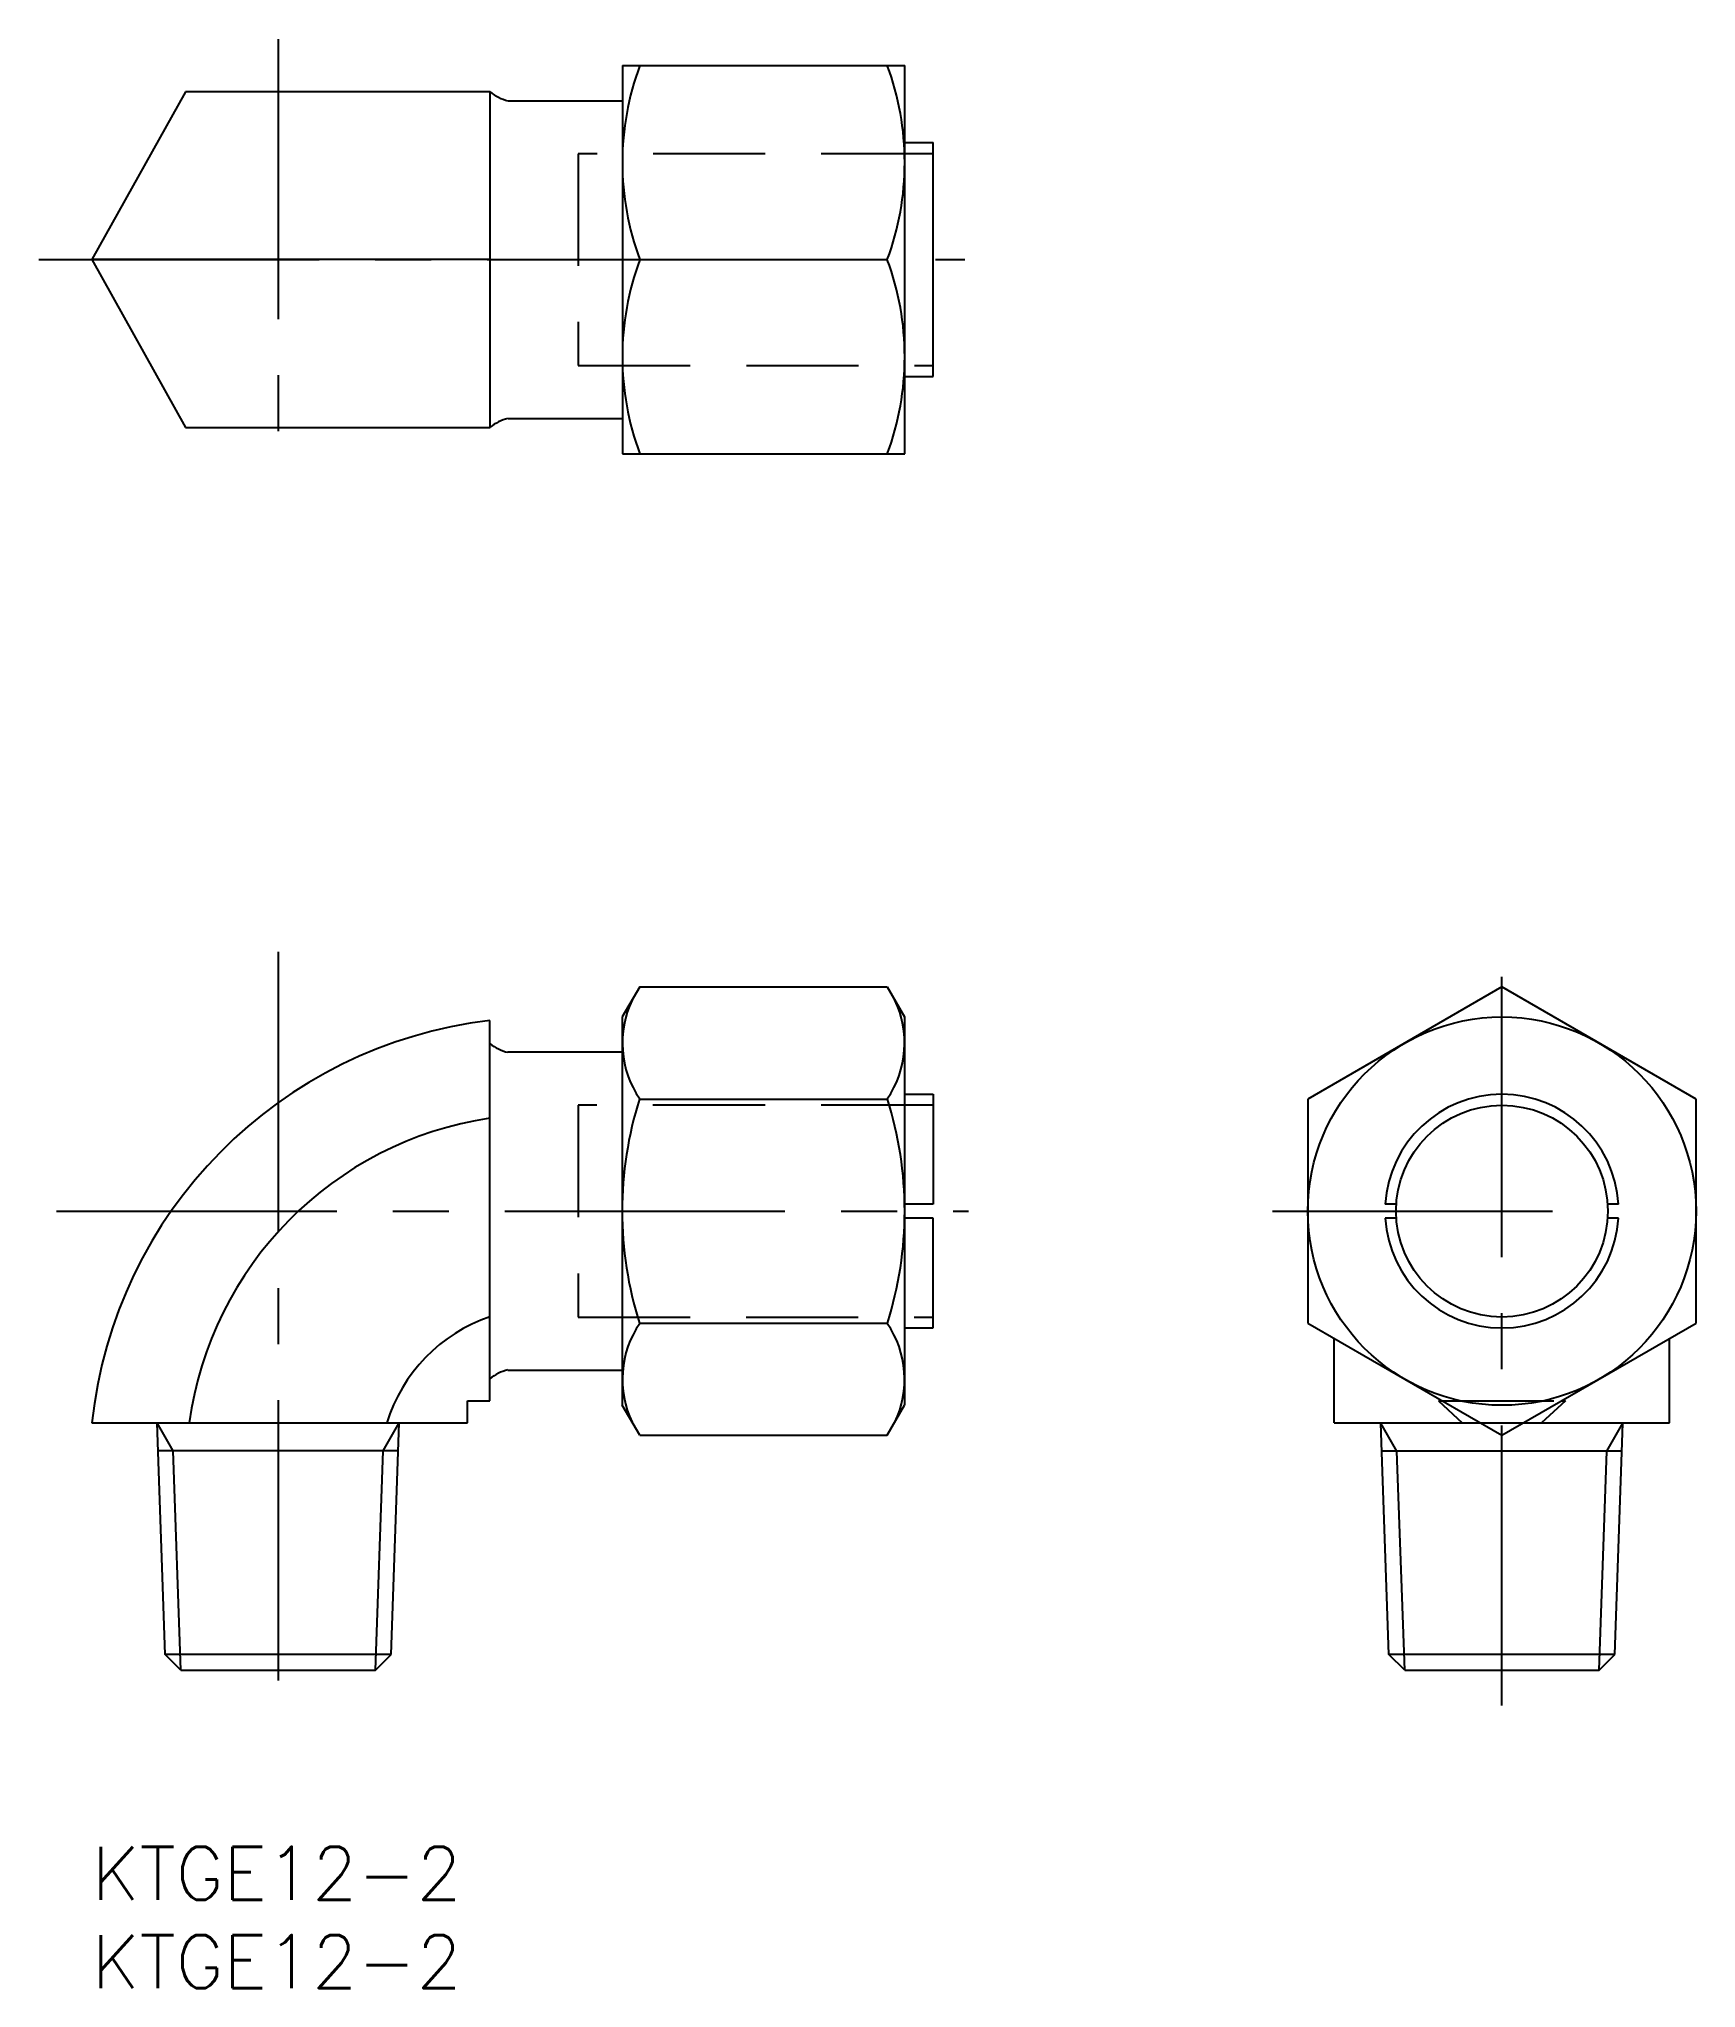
# Model space of a CAD drawing. Extents: x -3 to 91, y -8 to 102.
import ezdxf

# ---------------------------------------------------------------- set-up
doc = ezdxf.new("R2010")
doc.units = 0
doc.header["$LTSCALE"] = 0.5
doc.linetypes.add('CENTER', pattern=[50.8, 31.75, -6.35, 6.35, -6.35])
doc.linetypes.add('DASHED', pattern=[19.05, 12.7, -6.35])
for name, color, linetype in [('MSM_CENTER', 1, 'CENTER'), ('MSM_CONTINUOUS', 7, 'CONTINUOUS'), ('MSM_DASHED', 4, 'DASHED'), ('MSM_NARROW', 5, 'CONTINUOUS'), ('MSM_PART_NUMBER', 7, 'CONTINUOUS')]:
    doc.layers.add(name, color=color, linetype=linetype)
doc.styles.get("Standard").update_dxf_attribs({"font": 'txt.shx', "height": 3, "bigfont": 'bigfont.shx'})

msp = doc.modelspace()

# ---------------------------------------------------------------- linework, layer by layer
at = {"layer": 'MSM_CENTER'}
for p, q in [((10.56, 102.41), (10.56, 77.41)), ((-3, 89.91), (49.46, 89.91)), ((10.55, 50.7), (10.55, 8)), ((79.9, 8), (79.9, 50.7)), ((-2, 36.01), (49.67, 36.01)), ((66.9, 36.01), (85.9, 36.01))]:
    msp.add_line(p, q, dxfattribs=at)
at = {"layer": 'MSM_CONTINUOUS'}
for p, q in [((30.06, 100.91), (46.06, 100.91)), ((30.06, 100.91), (30.06, 78.91)), ((46.06, 78.91), (46.06, 100.91)), ((5.3, 99.41), (0, 89.91)), ((22.56, 99.41), (5.3, 99.41)), ((22.56, 80.41), (22.56, 99.41)), ((23.58, 98.91), (30.06, 98.91)), ((46.06, 96.54), (47.68, 96.54)), ((47.68, 83.29), (47.68, 96.54)), ((0, 89.91), (5.3, 80.41)), ((22.56, 89.91), (0, 89.91)), ((31.05, 89.91), (45.07, 89.91)), ((46.06, 83.29), (47.68, 83.29)), ((23.58, 80.91), (30.06, 80.91)), ((5.3, 80.41), (22.56, 80.41)), ((30.06, 78.91), (46.06, 78.91)), ((31.04, 48.71), (30.05, 47.01)), ((31.04, 48.71), (45.07, 48.71)), ((45.07, 48.71), (46.05, 47.01)), ((79.9, 48.71), (68.9, 42.36)), ((90.9, 42.36), (79.9, 48.71)), ((22.55, 25.27), (22.55, 46.8)), ((30.05, 47.01), (30.05, 25.01)), ((46.05, 47.01), (46.05, 25.01)), ((30.05, 45.01), (23.57, 45.01)), ((31.04, 42.36), (45.07, 42.36)), ((46.05, 42.63), (47.67, 42.63)), ((47.67, 42.63), (47.67, 36.41)), ((68.9, 42.36), (68.9, 29.66)), ((90.9, 29.66), (90.9, 42.36)), ((47.67, 36.41), (46.05, 36.41)), ((47.67, 35.61), (46.05, 35.61)), ((47.67, 29.39), (47.67, 35.61)), ((73.91, 36.41), (73.29, 36.41)), ((73.91, 35.61), (73.29, 35.61)), ((86.51, 36.41), (85.89, 36.41)), ((86.51, 35.61), (85.89, 35.61)), ((31.04, 29.66), (45.07, 29.66)), ((46.05, 29.39), (47.67, 29.39)), ((68.9, 29.66), (79.9, 23.31)), ((70.4, 24.01), (70.4, 28.79)), ((79.9, 23.31), (90.9, 29.66)), ((89.4, 24.01), (89.4, 28.79)), ((23.57, 27.01), (30.05, 27.01)), ((21.29, 24.01), (21.29, 25.27)), ((21.29, 25.27), (22.55, 25.27)), ((31.04, 23.31), (30.05, 25.01)), ((45.07, 23.31), (46.05, 25.01)), ((76.3, 25.27), (76.5, 25.27)), ((76.3, 25.27), (77.65, 24.01)), ((83.5, 25.27), (82.15, 24.01)), ((83.3, 25.27), (83.5, 25.27)), ((0, 24.01), (21.29, 24.01)), ((4.15, 10.89), (3.7, 24.01)), ((16.95, 10.89), (17.41, 24.01)), ((31.04, 23.31), (45.07, 23.31)), ((70.4, 24.01), (78.68, 24.01)), ((73.5, 10.89), (73.04, 24)), ((81.12, 24.01), (89.4, 24.01)), ((86.3, 10.89), (86.76, 24)), ((17.36, 22.43), (3.75, 22.43)), ((86.7, 22.42), (73.1, 22.42)), ((16.95, 10.89), (4.15, 10.89)), ((5.04, 10), (4.15, 10.89)), ((5.04, 10), (16.07, 10)), ((16.07, 10), (16.95, 10.89)), ((86.3, 10.89), (73.5, 10.89)), ((74.39, 10), (73.5, 10.89)), ((74.39, 10), (85.41, 10)), ((85.41, 10), (86.3, 10.89))]:
    msp.add_line(p, q, dxfattribs=at)
for radius in [11, 6]:
    msp.add_circle((79.9, 36.01), radius, dxfattribs=at)
for centre, radius, start, end in [((45.83, 95.41), 15.77, 159.5902, 200.4098), ((30.29, 95.41), 15.77, 339.5902, 20.4098), ((24.15, 101.35), 2.5, 230.6706, 256.7839), ((45.83, 84.41), 15.77, 159.5902, 200.4098), ((30.29, 84.41), 15.77, 339.5902, 20.4098), ((24.15, 78.48), 2.5, 103.2161, 129.3294), ((35.68, 45.54), 5.62, 154.3842, 214.3842), ((40.43, 45.54), 5.62, 325.6158, 25.6158), ((25.55, 21.28), 25.7, 96.7035, 173.9014), ((24.14, 47.44), 2.5, 230.6706, 256.7839), ((51.07, 36.01), 21.02, 162.412, 197.588), ((25.04, 36.01), 21.02, 342.412, 17.588), ((79.9, 36.01), 6.62, 3.4615, 176.5385), ((25.55, 21.28), 20.22, 98.5344, 172.2377), ((79.9, 36.01), 6.62, 183.4615, 356.5385), ((25.55, 21.28), 9.25, 108.9342, 162.8235), ((35.68, 26.48), 5.62, 145.6158, 205.6158), ((40.43, 26.48), 5.62, 334.3842, 34.3842), ((24.14, 24.58), 2.5, 103.2161, 129.3294)]:
    msp.add_arc(centre, radius, start, end, dxfattribs=at)
at = {"layer": 'MSM_DASHED'}
for p, q in [((47.68, 95.91), (27.56, 95.91)), ((27.56, 95.91), (27.56, 83.91)), ((27.56, 83.91), (47.68, 83.91)), ((47.67, 42.01), (27.55, 42.01)), ((27.55, 42.01), (27.55, 30.01)), ((27.55, 30.01), (47.67, 30.01)), ((76.5, 25.27), (83.3, 25.27)), ((78.68, 24.01), (81.12, 24.01))]:
    msp.add_line(p, q, dxfattribs=at)
at = {"layer": 'MSM_NARROW'}
for p, q in [((4.61, 22.43), (3.7, 24.01)), ((16.5, 22.43), (17.41, 24.01)), ((73.95, 22.42), (73.04, 24)), ((85.85, 22.42), (86.76, 24)), ((5.04, 10), (4.61, 22.43)), ((16.07, 10), (16.5, 22.43)), ((74.39, 10), (73.95, 22.42)), ((85.41, 10), (85.85, 22.42))]:
    msp.add_line(p, q, dxfattribs=at)

# ---------------------------------------------------------------- texts
at = {"layer": 'MSM_PART_NUMBER'}
for p in [(0, -3), (0, -8)]:
    msp.add_text('KTGE12-2', height=3, dxfattribs=at).set_placement(p)

doc.saveas('drawing.dxf')
